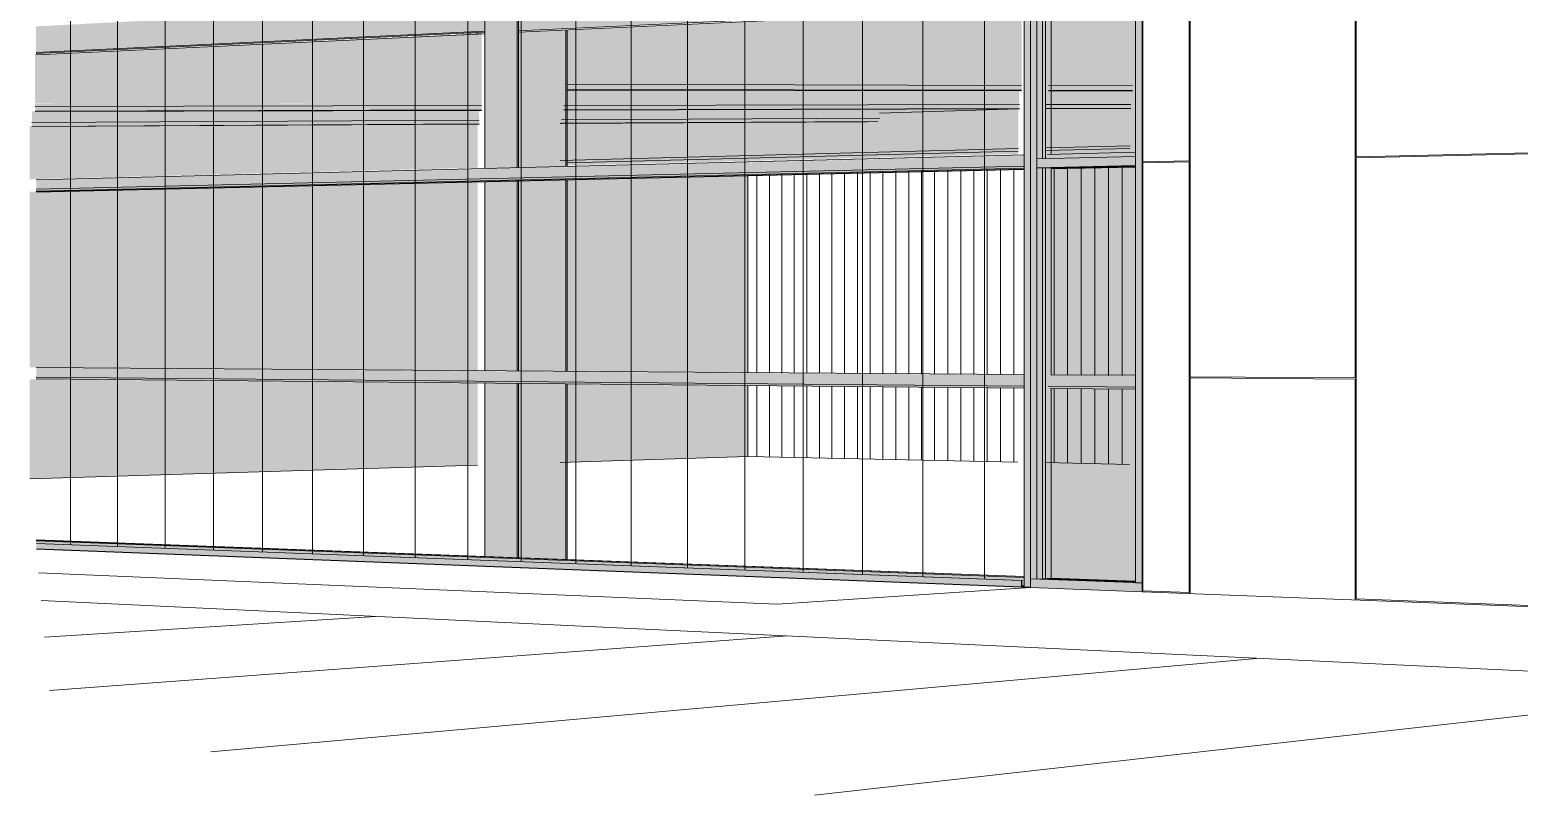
# Model space of a CAD drawing. Header units: inches. Extents: x 30681 to 92461, y -36095 to 66.
# Drawn here: x 30681.2648 to 30681.6446, y 59.8801 to 60.0753 of the extents above; entities that cross this region are included whole.
import ezdxf

# ---------------------------------------------------------------- set-up
doc = ezdxf.new("R2010")
doc.units = ezdxf.units.IN
doc.header["$MEASUREMENT"] = 0
for name, color, linetype, lineweight in [('A-GLAZ-CURT', 52, 'Continuous', 9), ('A-GLAZ-CWMG', 51, 'Continuous', 9), ('A-WALL', 113, 'Continuous', 13), ('A-WALL-PATT', 111, 'Continuous', 13), ('C-BLDG-PADS', 91, 'Continuous', 9), ('C-TOPO', 7, 'Continuous', 9), ('Conc', 7, 'Continuous', 9), ('I-WALL', 2, 'Continuous', 13), ('L-SITE-WALL', 31, 'Continuous', 13), ('M-HVAC-DUCT', 70, 'Continuous', 9), ('PAINT', 190, 'Continuous', 9), ('S-BEAM', 12, 'Continuous', 9), ('S-COLS', 52, 'Continuous', 9)]:
    doc.layers.add(name, color=color, linetype=linetype, lineweight=lineweight)

# ---------------------------------------------------------------- blocks, each defined once
blk = doc.blocks.new('FP_3-Entrance - Clinic')
at = {"layer": 'A-WALL-PATT', "lineweight": 9}
for p, q in [((30681.60297, 60.04294), (30681.60297, 60.09999)), ((30681.56043, 60.04194), (30681.56043, 60.09765)), ((30681.56065, 59.98687), (30681.56065, 60.09673)), ((30681.60274, 59.98656), (30681.60274, 60.09902)), ((30681.64712, 60.04399), (30681.60297, 60.04294)), ((30681.64712, 60.04369), (30681.60297, 60.04265)), ((30681.60297, 59.93018), (30681.60297, 60.04265)), ((30681.56043, 60.04194), (30681.54863, 60.04166)), ((30681.56043, 60.04165), (30681.54863, 60.04138)), ((30681.56043, 59.93181), (30681.56043, 60.04165)), ((30681.60274, 59.98656), (30681.56065, 59.98687)), ((30681.56065, 59.98659), (30681.60274, 59.98627)), ((30681.56065, 59.93152), (30681.56065, 59.98659)), ((30681.60274, 59.9299), (30681.60274, 59.98627)), ((30681.54863, 59.93227), (30681.56043, 59.93181)), ((30681.60297, 59.93018), (30681.64712, 59.92848))]:
    blk.add_line(p, q, dxfattribs=at)
blk = doc.blocks.new('FP_8-Entrance - Clinic')
at = {"layer": 'A-WALL-PATT', "lineweight": 9}
for p, q in [((30681.49255, 59.93585), (30681.49255, 60.08894)), ((30681.50826, 59.93526), (30681.50826, 60.08976)), ((30681.41811, 59.93864), (30681.41811, 60.08506)), ((30681.43248, 59.9381), (30681.43248, 60.08581)), ((30681.44709, 59.93756), (30681.44709, 60.08657)), ((30681.46198, 59.937), (30681.46198, 60.08735)), ((30681.47713, 59.93643), (30681.47713, 60.08814)), ((30681.33692, 59.94169), (30681.33692, 60.08083)), ((30681.34989, 59.94121), (30681.34989, 60.08151)), ((30681.36307, 59.94071), (30681.36307, 60.0822)), ((30681.37648, 59.94021), (30681.37648, 60.0829)), ((30681.39012, 59.9397), (30681.39012, 60.08361)), ((30681.40399, 59.93917), (30681.40399, 60.08433)), ((30681.27519, 59.94401), (30681.27519, 60.07762)), ((30681.28714, 59.94357), (30681.28714, 60.07824)), ((30681.29928, 59.94311), (30681.29928, 60.07887)), ((30681.31163, 59.94265), (30681.31163, 60.07952)), ((30681.32417, 59.94217), (30681.32417, 60.08017))]:
    blk.add_line(p, q, dxfattribs=at)
blk = doc.blocks.new('FP_12-Entrance - Clinic')
at = {"layer": 'A-WALL-PATT', "lineweight": 9}
for p, q in [((30681.46934, 59.98771), (30681.46934, 60.0388)), ((30681.47257, 59.98769), (30681.47257, 60.03888)), ((30681.47581, 59.98767), (30681.47581, 60.03895)), ((30681.47906, 59.98764), (30681.47906, 60.03903)), ((30681.48233, 59.98762), (30681.48233, 60.0391)), ((30681.48561, 59.98759), (30681.48561, 60.03918)), ((30681.4889, 59.98757), (30681.4889, 60.03925)), ((30681.49221, 59.98755), (30681.49221, 60.03932)), ((30681.49552, 59.98752), (30681.49552, 60.03941)), ((30681.49885, 59.9875), (30681.49885, 60.03948)), ((30681.5022, 59.98747), (30681.5022, 60.03956)), ((30681.50555, 59.98745), (30681.50555, 60.03964)), ((30681.50892, 59.98742), (30681.50892, 60.03972)), ((30681.51231, 59.9874), (30681.51231, 60.03979)), ((30681.5157, 59.98737), (30681.5157, 60.03987)), ((30681.52597, 59.9873), (30681.52597, 60.04011)), ((30681.52942, 59.98727), (30681.52942, 60.04019)), ((30681.53288, 59.98725), (30681.53288, 60.04027)), ((30681.53636, 59.98722), (30681.53636, 60.04035)), ((30681.53985, 59.9872), (30681.53985, 60.04043)), ((30681.54336, 59.98717), (30681.54336, 60.04051)), ((30681.45022, 59.98785), (30681.45022, 60.03836)), ((30681.45338, 59.98783), (30681.45338, 60.03844)), ((30681.45655, 59.98781), (30681.45655, 60.03851)), ((30681.45973, 59.98778), (30681.45973, 60.03858)), ((30681.46292, 59.98776), (30681.46292, 60.03866)), ((30681.46612, 59.98774), (30681.46612, 60.03873)), ((30681.45022, 59.96644), (30681.45022, 59.98449)), ((30681.45338, 59.96638), (30681.45338, 59.98446)), ((30681.45655, 59.96631), (30681.45655, 59.98443)), ((30681.45973, 59.96625), (30681.45973, 59.9844)), ((30681.46292, 59.96618), (30681.46292, 59.98437)), ((30681.46612, 59.96612), (30681.46612, 59.98434)), ((30681.46934, 59.96605), (30681.46934, 59.98431)), ((30681.47257, 59.96599), (30681.47257, 59.98428)), ((30681.47581, 59.96592), (30681.47581, 59.98425)), ((30681.47906, 59.96586), (30681.47906, 59.98422)), ((30681.48233, 59.96579), (30681.48233, 59.98419)), ((30681.48561, 59.96573), (30681.48561, 59.98416)), ((30681.4889, 59.96566), (30681.4889, 59.98413)), ((30681.49221, 59.96559), (30681.49221, 59.9841)), ((30681.49552, 59.96553), (30681.49552, 59.98406)), ((30681.49885, 59.96546), (30681.49885, 59.98403)), ((30681.5022, 59.96539), (30681.5022, 59.984)), ((30681.50555, 59.96532), (30681.50555, 59.98397)), ((30681.50892, 59.96526), (30681.50892, 59.98394)), ((30681.51231, 59.96519), (30681.51231, 59.98391)), ((30681.5157, 59.96512), (30681.5157, 59.98388)), ((30681.52597, 59.96491), (30681.52597, 59.98378)), ((30681.52942, 59.96484), (30681.52942, 59.98375)), ((30681.53288, 59.96477), (30681.53288, 59.98372)), ((30681.53636, 59.9647), (30681.53636, 59.98368)), ((30681.53985, 59.96463), (30681.53985, 59.98365)), ((30681.54336, 59.96456), (30681.54336, 59.98362))]:
    blk.add_line(p, q, dxfattribs=at)

msp = doc.modelspace()

# ---------------------------------------------------------------- hatches: boundary and pattern name
at = {"layer": 'A-GLAZ-CURT', "transparency": 33554458}
for points in [[(30681.52299, 60.04245), (30681.54671, 60.04302), (30681.54671, 60.09348), (30681.52299, 60.09222), (30681.52299, 60.04303)], [(30681.54671, 59.93448), (30681.54671, 60.04067), (30681.52299, 60.04012), (30681.52299, 59.93536), (30681.54544, 59.93453)]]:
    msp.add_hatch(color=256, dxfattribs=at).paths.add_polyline_path(points, flags=0)
at = {"layer": 'A-GLAZ-CWMG'}
for points in [[(30681.51994, 59.9332), (30681.51994, 60.09352), (30681.51834, 60.09344), (30681.51834, 59.93326)], [(30681.51994, 60.04125), (30681.52158, 60.04129), (30681.52158, 60.09235), (30681.51994, 60.09227), (30681.51994, 60.04236)], [(30681.52158, 60.04241), (30681.52299, 60.04245), (30681.52299, 60.09222), (30681.52158, 60.09235), (30681.52158, 60.04257)], [(30681.52299, 60.04245), (30681.5245, 60.04248), (30681.5245, 60.04353), (30681.52465, 60.04358), (30681.5252, 60.04359), (30681.5252, 60.09202), (30681.52299, 60.09222), (30681.52299, 60.04297)], [(30681.54672, 60.04189), (30681.54841, 60.04193), (30681.54841, 60.09378), (30681.54672, 60.09369), (30681.54672, 60.04561)], [(30681.54862, 60.04192), (30681.54862, 60.09376), (30681.54841, 60.09378), (30681.54841, 60.04193)], [(30681.52158, 60.04018), (30681.54672, 60.04076), (30681.54672, 60.04302), (30681.52158, 60.04241), (30681.52158, 60.04236)], [(30681.52158, 59.93527), (30681.52158, 60.04129), (30681.51994, 60.04125), (30681.51994, 59.93533)], [(30681.52158, 59.93527), (30681.52299, 59.93536), (30681.52299, 60.04012), (30681.52158, 60.04018), (30681.52158, 59.93533)], [(30681.52299, 59.93536), (30681.5252, 59.9355), (30681.5252, 59.98389), (30681.52496, 59.98389), (30681.5245, 59.98442), (30681.52452, 59.98716), (30681.52459, 59.98726), (30681.5252, 59.98727), (30681.5252, 60.04003), (30681.52299, 60.04012), (30681.52299, 59.94788)], [(30681.54841, 59.93427), (30681.54841, 60.04193), (30681.54672, 60.04189), (30681.54672, 59.93433)], [(30681.54841, 59.93427), (30681.54862, 59.93428), (30681.54862, 60.04192), (30681.54841, 60.04193), (30681.54841, 59.94789)], [(30681.51834, 59.93562), (30681.51834, 59.9359), (30681.26646, 59.94521), (30681.26646, 59.94498), (30681.5178, 59.93564)], [(30681.51834, 59.9335), (30681.51834, 59.93562), (30681.26646, 59.94498), (30681.26646, 59.94435), (30681.51779, 59.9349), (30681.51774, 59.93483), (30681.51774, 59.93352), (30681.5178, 59.93352)], [(30681.5177, 59.93328), (30681.5177, 59.9349), (30681.26647, 59.94434), (30681.26647, 59.94296), (30681.47579, 59.9349)], [(30681.5177, 59.93328), (30681.51834, 59.93334), (30681.51775, 59.93336), (30681.51775, 59.93484), (30681.5178, 59.93491), (30681.5177, 59.9349)], [(30681.51834, 59.93334), (30681.51834, 59.93339), (30681.51793, 59.93336)], [(30681.54841, 59.932), (30681.54841, 59.93427), (30681.51994, 59.93533), (30681.51994, 59.9331), (30681.54545, 59.93212)], [(30681.54841, 59.932), (30681.54862, 59.93202), (30681.54862, 59.93428), (30681.54841, 59.93427)]]:
    msp.add_hatch(color=256, dxfattribs=at).paths.add_polyline_path(points, flags=0)
at = {"layer": 'I-WALL'}
h = msp.add_hatch(color=256, dxfattribs=at)
h.paths.add_polyline_path([(30681.2648, 59.96081), (30681.37899, 59.96435), (30681.37899, 59.98516), (30681.2648, 59.98624), (30681.2648, 59.9818)], flags=0)
h.paths.add_polyline_path([(30681.40004, 59.965), (30681.44791, 59.96649), (30681.44791, 59.98451), (30681.40004, 59.98496), (30681.40004, 59.9738)], flags=0)
h.paths.add_polyline_path([(30681.44791, 59.98787), (30681.44791, 60.03831), (30681.40004, 60.03719), (30681.40004, 59.98822), (30681.40415, 59.98819)], flags=0)
h.paths.add_polyline_path([(30681.37899, 59.98838), (30681.37899, 60.03669), (30681.2648, 60.03402), (30681.2648, 59.98923), (30681.36929, 59.98845)], flags=0)
h.paths.add_polyline_path([(30681.2648, 60.03722), (30681.37899, 60.04015), (30681.37899, 60.05135), (30681.2648, 60.05069), (30681.2648, 60.03928)], flags=0)
h.paths.add_polyline_path([(30681.40004, 60.04069), (30681.42979, 60.04148), (30681.42925, 60.04215), (30681.40305, 60.04147), (30681.40221, 60.04162), (30681.40128, 60.04205), (30681.40004, 60.042)], flags=0)
at = {"layer": 'M-HVAC-DUCT'}
h = msp.add_hatch(color=256, dxfattribs=at)
h.paths.add_polyline_path([(30681.52366, 60.04382), (30681.54525, 60.04439), (30681.54526, 60.04513), (30681.52366, 60.04457), (30681.52366, 60.04384)], flags=0)
h.paths.add_polyline_path([(30681.97619, 60.05522), (30681.9828, 60.05539), (30681.98271, 60.05559), (30681.9824, 60.05642), (30681.98212, 60.0576), (30681.98188, 60.05929), (30681.98111, 60.06025), (30681.98084, 60.06024), (30681.98076, 60.05973), (30681.98025, 60.0584), (30681.97916, 60.05694), (30681.97844, 60.05632), (30681.97767, 60.05582), (30681.97691, 60.05544), (30681.97631, 60.05526)], flags=0)
for points in [[(30681.40008, 60.047), (30681.51687, 60.0504), (30681.51686, 60.05517), (30681.48265, 60.05406), (30681.48216, 60.05401), (30681.48137, 60.05368), (30681.48064, 60.0531), (30681.48054, 60.05297), (30681.48068, 60.05282), (30681.48067, 60.05281), (30681.48156, 60.05281), (30681.48119, 60.0523), (30681.48103, 60.05196), (30681.47835, 60.05188), (30681.40007, 60.05144), (30681.40008, 60.04728)], [(30681.52377, 60.0506), (30681.54536, 60.05123), (30681.54536, 60.05529), (30681.52376, 60.05524), (30681.52377, 60.05116)], [(30681.40007, 60.04202), (30681.51686, 60.04506), (30681.51687, 60.0504), (30681.40008, 60.047), (30681.40007, 60.04215)], [(30681.52376, 60.04524), (30681.54535, 60.0458), (30681.54536, 60.05123), (30681.52377, 60.0506), (30681.52376, 60.04533)], [(30681.40305, 60.04147), (30681.51683, 60.04439), (30681.51684, 60.04506), (30681.40134, 60.04205), (30681.40141, 60.04199), (30681.40221, 60.04162), (30681.40241, 60.04158)], [(30681.42982, 60.04145), (30681.51676, 60.04367), (30681.51676, 60.0444), (30681.42927, 60.04215), (30681.42979, 60.04148)], [(30681.52373, 60.04456), (30681.54532, 60.04512), (30681.54533, 60.0458), (30681.52374, 60.04524), (30681.52373, 60.04466)]]:
    msp.add_hatch(color=256, dxfattribs=at).paths.add_polyline_path(points, flags=0)
at = {"layer": 'S-BEAM'}
h = msp.add_hatch(color=256, dxfattribs=at)
h.paths.add_polyline_path([(30681.26638, 60.06994), (30681.38084, 60.07534), (30681.38084, 60.08211), (30681.26638, 60.07622), (30681.26638, 60.07136)], flags=0)
h.paths.add_polyline_path([(30681.38943, 60.07575), (30681.51829, 60.08183), (30681.51829, 60.08918), (30681.38943, 60.08255), (30681.38943, 60.07596)], flags=0)
h = msp.add_hatch(color=256, dxfattribs=at)
h.paths.add_polyline_path([(30681.26639, 60.0696), (30681.38084, 60.07497), (30681.38084, 60.07534), (30681.26638, 60.06994), (30681.26639, 60.0696)], flags=0)
h.paths.add_polyline_path([(30681.38943, 60.07538), (30681.51829, 60.08145), (30681.51829, 60.08183), (30681.38943, 60.07575), (30681.38943, 60.07543)], flags=0)
h = msp.add_hatch(color=256, dxfattribs=at)
h.paths.add_polyline_path([(30681.2664, 60.06934), (30681.38085, 60.0747), (30681.38085, 60.07497), (30681.2664, 60.06959)], flags=0)
h.paths.add_polyline_path([(30681.38944, 60.0751), (30681.5183, 60.08113), (30681.5183, 60.08143), (30681.38944, 60.07537)], flags=0)
for points in [[(30681.51768, 60.06186), (30681.51768, 60.08089), (30681.40181, 60.07532), (30681.40181, 60.0623), (30681.50998, 60.06189)], [(30681.54599, 60.06175), (30681.54599, 60.0805), (30681.52453, 60.08099), (30681.52453, 60.06184), (30681.54472, 60.06176)], [(30681.37998, 60.07425), (30681.37998, 60.07447), (30681.37638, 60.0743), (30681.379, 60.07426)], [(30681.51768, 60.06113), (30681.51768, 60.06186), (30681.40181, 60.0623), (30681.40181, 60.06149), (30681.50998, 60.06115)], [(30681.54599, 60.06104), (30681.54599, 60.06175), (30681.52453, 60.06184), (30681.52453, 60.06111), (30681.54472, 60.06105)], [(30681.51769, 60.05991), (30681.51769, 60.06113), (30681.40182, 60.06148), (30681.40182, 60.06012), (30681.50999, 60.05992)], [(30681.524, 60.05686), (30681.54551, 60.05688), (30681.54551, 60.05982), (30681.524, 60.05986), (30681.524, 60.05889)], [(30681.546, 60.05985), (30681.546, 60.06104), (30681.52454, 60.06111), (30681.52454, 60.05989), (30681.54473, 60.05986)], [(30681.524, 60.05626), (30681.54551, 60.05631), (30681.54551, 60.05688), (30681.524, 60.05686), (30681.524, 60.05628)], [(30681.524, 60.05529), (30681.54551, 60.05535), (30681.54551, 60.0563), (30681.524, 60.05626), (30681.524, 60.05562)], [(30681.26646, 60.03694), (30681.51833, 60.04325), (30681.51833, 60.04342), (30681.26646, 60.03709), (30681.26646, 60.03698)], [(30681.26646, 60.0347), (30681.51833, 60.04059), (30681.51833, 60.04322), (30681.26646, 60.03694)], [(30681.26641, 60.034), (30681.5183, 60.03978), (30681.5183, 60.04004), (30681.26641, 60.03422)], [(30681.26641, 60.03392), (30681.5183, 60.03969), (30681.5183, 60.03978), (30681.26641, 60.034)], [(30681.26645, 60.03421), (30681.51833, 60.04003), (30681.51833, 60.04059), (30681.26646, 60.0347)], [(30681.51833, 59.98395), (30681.51833, 59.98448), (30681.26646, 59.98673), (30681.26645, 59.98629), (30681.47578, 59.98435)], [(30681.51833, 59.9871), (30681.51833, 59.98731), (30681.26646, 59.98913), (30681.26646, 59.98898), (30681.47578, 59.98742)], [(30681.51833, 59.98448), (30681.51833, 59.9871), (30681.26646, 59.98898), (30681.26646, 59.98673), (30681.47578, 59.98486)], [(30681.54671, 59.98689), (30681.54671, 59.9871), (30681.52457, 59.98724), (30681.52452, 59.98716), (30681.5245, 59.98705), (30681.54543, 59.9869)], [(30681.54671, 59.98422), (30681.54671, 59.98689), (30681.5245, 59.98705), (30681.5245, 59.98442), (30681.54543, 59.98423)], [(30681.5467, 59.98369), (30681.54671, 59.98422), (30681.5245, 59.98442), (30681.52496, 59.98389), (30681.54543, 59.9837)]]:
    msp.add_hatch(color=256, dxfattribs=at).paths.add_polyline_path(points, flags=0)
h = msp.add_hatch(color=256, dxfattribs=at)
h.paths.add_polyline_path([(30681.26617, 60.05656), (30681.37998, 60.05669), (30681.37998, 60.07425), (30681.37638, 60.0743), (30681.26617, 60.06902), (30681.26617, 60.05657)], flags=0)
h.paths.add_polyline_path([(30681.40097, 60.05671), (30681.51713, 60.05685), (30681.51713, 60.05987), (30681.40097, 60.06008), (30681.40097, 60.05884)], flags=0)
h = msp.add_hatch(color=256, dxfattribs=at)
h.paths.add_polyline_path([(30681.26534, 60.05237), (30681.37938, 60.05288), (30681.37938, 60.05487), (30681.26534, 60.05455), (30681.26534, 60.05451)], flags=0)
h.paths.add_polyline_path([(30681.4004, 60.05297), (30681.48093, 60.05333), (30681.48137, 60.05368), (30681.48216, 60.05401), (30681.48299, 60.05409), (30681.51676, 60.05519), (30681.51676, 60.05524), (30681.4004, 60.05492), (30681.4004, 60.05305)], flags=0)
h = msp.add_hatch(color=256, dxfattribs=at)
h.paths.add_polyline_path([(30681.26617, 60.05581), (30681.37998, 60.05602), (30681.37998, 60.05669), (30681.26617, 60.05654), (30681.26617, 60.05585)], flags=0)
h.paths.add_polyline_path([(30681.40097, 60.05605), (30681.51713, 60.05627), (30681.51713, 60.05685), (30681.40097, 60.05671), (30681.40097, 60.05608)], flags=0)
h = msp.add_hatch(color=256, dxfattribs=at)
h.paths.add_polyline_path([(30681.26618, 60.05459), (30681.37999, 60.0549), (30681.37999, 60.05601), (30681.26618, 60.05581)], flags=0)
h.paths.add_polyline_path([(30681.40097, 60.05495), (30681.51713, 60.05527), (30681.51713, 60.05625), (30681.40097, 60.05605)], flags=0)
h = msp.add_hatch(color=256, dxfattribs=at)
h.paths.add_polyline_path([(30681.5245, 60.04337), (30681.54671, 60.04395), (30681.54671, 60.04413), (30681.52457, 60.04355), (30681.52452, 60.04348), (30681.5245, 60.0434)], flags=0)
h.paths.add_polyline_path([(30681.7472, 60.04893), (30681.77974, 60.04975), (30681.77974, 60.04997), (30681.74726, 60.04913), (30681.74721, 60.04904), (30681.7472, 60.04894)], flags=0)
h.paths.add_polyline_path([(30681.78438, 60.04985), (30681.81965, 60.05074), (30681.81965, 60.05097), (30681.78446, 60.05006), (30681.78442, 60.04998), (30681.78438, 60.04997), (30681.78438, 60.04987)], flags=0)
h.paths.add_polyline_path([(30681.8243, 60.05085), (30681.86118, 60.05178), (30681.86118, 60.05201), (30681.82436, 60.05106), (30681.82432, 60.05097), (30681.8243, 60.05086)], flags=0)
h.paths.add_polyline_path([(30681.86583, 60.05189), (30681.90445, 60.05285), (30681.90445, 60.05309), (30681.86589, 60.0521), (30681.86585, 60.05201), (30681.86583, 60.05189)], flags=0)
h.paths.add_polyline_path([(30681.91077, 60.05301), (30681.94956, 60.05398), (30681.94956, 60.05422), (30681.91083, 60.05322), (30681.91078, 60.05313), (30681.91077, 60.05301)], flags=0)
h.paths.add_polyline_path([(30681.95418, 60.05409), (30681.99663, 60.05515), (30681.99663, 60.0554), (30681.95424, 60.05431), (30681.9542, 60.05422), (30681.95419, 60.05409)], flags=0)
h.paths.add_polyline_path([(30682.00124, 60.05526), (30682.0249, 60.05585), (30682.02495, 60.05608), (30682.025, 60.05611), (30682.00129, 60.05549), (30682.00125, 60.05539), (30682.00124, 60.05526)], flags=0)
h = msp.add_hatch(color=256, dxfattribs=at)
h.paths.add_polyline_path([(30681.5245, 60.04248), (30681.54671, 60.04303), (30681.54671, 60.04393), (30681.5245, 60.04337), (30681.5245, 60.04297)], flags=0)
h.paths.add_polyline_path([(30681.7472, 60.04792), (30681.77974, 60.04874), (30681.77974, 60.04974), (30681.7472, 60.04893), (30681.7472, 60.04865)], flags=0)
h.paths.add_polyline_path([(30681.78438, 60.04883), (30681.81965, 60.04972), (30681.81965, 60.05073), (30681.78438, 60.04985), (30681.78438, 60.04962)], flags=0)
h.paths.add_polyline_path([(30681.8243, 60.04981), (30681.86118, 60.05074), (30681.86118, 60.05177), (30681.8243, 60.05085), (30681.8243, 60.05063)], flags=0)
h.paths.add_polyline_path([(30681.86583, 60.05082), (30681.90445, 60.05179), (30681.90445, 60.05285), (30681.86583, 60.05189), (30681.86583, 60.05169)], flags=0)
h.paths.add_polyline_path([(30681.91077, 60.05192), (30681.94956, 60.0529), (30681.94956, 60.05397), (30681.91077, 60.05301), (30681.91077, 60.052)], flags=0)
h.paths.add_polyline_path([(30681.95418, 60.05298), (30681.99663, 60.05402), (30681.99663, 60.05515), (30681.95418, 60.05406), (30681.95418, 60.05393)], flags=0)
h.paths.add_polyline_path([(30682.00124, 60.05413), (30682.0249, 60.05471), (30682.0249, 60.05585), (30682.00124, 60.05526), (30682.00124, 60.05506)], flags=0)
h = msp.add_hatch(color=256, dxfattribs=at)
h.paths.add_polyline_path([(30681.26534, 60.05174), (30681.37938, 60.05233), (30681.37938, 60.05288), (30681.26534, 60.05237), (30681.26534, 60.05178)], flags=0)
h.paths.add_polyline_path([(30681.4004, 60.05241), (30681.48069, 60.05282), (30681.48064, 60.05287), (30681.48063, 60.05294), (30681.48056, 60.05296), (30681.48075, 60.05319), (30681.48093, 60.05333), (30681.4004, 60.05297), (30681.4004, 60.05243)], flags=0)
h = msp.add_hatch(color=256, dxfattribs=at)
h.paths.add_polyline_path([(30681.26534, 60.05072), (30681.37939, 60.05138), (30681.37939, 60.05231), (30681.26534, 60.05174)], flags=0)
h.paths.add_polyline_path([(30681.40041, 60.0515), (30681.48103, 60.05196), (30681.48123, 60.05239), (30681.48156, 60.05281), (30681.40041, 60.05241), (30681.40041, 60.05237)], flags=0)
h = msp.add_hatch(color=256, dxfattribs=at)
h.paths.add_polyline_path([(30681.52517, 60.03994), (30681.54668, 60.04043), (30681.54668, 60.04053), (30681.52517, 60.04004)], flags=0)
h.paths.add_polyline_path([(30681.75002, 60.0451), (30681.77973, 60.04578), (30681.77973, 60.04589), (30681.7501, 60.04521), (30681.75006, 60.04516)], flags=0)
h.paths.add_polyline_path([(30681.78499, 60.04591), (30681.81965, 60.0467), (30681.81965, 60.04681), (30681.78499, 60.04599)], flags=0)
h.paths.add_polyline_path([(30681.82488, 60.04682), (30681.86119, 60.04765), (30681.86119, 60.04777), (30681.82488, 60.04691)], flags=0)
h.paths.add_polyline_path([(30681.8728, 60.04792), (30681.90446, 60.04865), (30681.90446, 60.04876), (30681.87287, 60.04804), (30681.87284, 60.04798)], flags=0)
h.paths.add_polyline_path([(30682.00173, 60.05088), (30682.02869, 60.0515), (30682.02875, 60.05162), (30682.00173, 60.05097)], flags=0)
h = msp.add_hatch(color=256, dxfattribs=at)
h.paths.add_polyline_path([(30681.52517, 60.03985), (30681.54668, 60.04034), (30681.54668, 60.04043), (30681.52517, 60.03994)], flags=0)
h.paths.add_polyline_path([(30681.75007, 60.045), (30681.77973, 60.04567), (30681.77973, 60.04578), (30681.75002, 60.0451)], flags=0)
h.paths.add_polyline_path([(30681.78499, 60.0458), (30681.81965, 60.04659), (30681.81965, 60.0467), (30681.78499, 60.04591)], flags=0)
h.paths.add_polyline_path([(30681.82488, 60.04671), (30681.86119, 60.04754), (30681.86119, 60.04765), (30681.82488, 60.04682)], flags=0)
h.paths.add_polyline_path([(30681.87285, 60.04781), (30681.90446, 60.04853), (30681.90446, 60.04865), (30681.8728, 60.04792), (30681.87283, 60.04786)], flags=0)
h.paths.add_polyline_path([(30682.00173, 60.05076), (30682.02873, 60.05138), (30682.02869, 60.0515), (30682.00173, 60.05088)], flags=0)
at = {"layer": 'S-COLS'}
h = msp.add_hatch(color=256, dxfattribs=at)
h.paths.add_polyline_path([(30681.38908, 59.9407), (30681.38908, 59.98515), (30681.38085, 59.98522), (30681.38085, 59.941)], flags=0)
h.paths.add_polyline_path([(30681.38908, 59.98837), (30681.38908, 60.03673), (30681.38085, 60.03654), (30681.38085, 59.98843), (30681.38859, 59.98837)], flags=0)
h.paths.add_polyline_path([(30681.38085, 60.03998), (30681.38908, 60.04018), (30681.38908, 60.08253), (30681.38085, 60.08211), (30681.38085, 60.0424)], flags=0)
h = msp.add_hatch(color=256, dxfattribs=at)
h.paths.add_polyline_path([(30681.38944, 59.94068), (30681.38944, 59.98514), (30681.38908, 59.98515), (30681.38908, 59.9407)], flags=0)
h.paths.add_polyline_path([(30681.38944, 59.98837), (30681.38944, 60.03674), (30681.38908, 60.03673), (30681.38908, 59.98837)], flags=0)
h.paths.add_polyline_path([(30681.38908, 60.04018), (30681.38944, 60.04019), (30681.38944, 60.08255), (30681.38908, 60.08253), (30681.38908, 60.04191)], flags=0)
h = msp.add_hatch(color=256, dxfattribs=at)
h.paths.add_polyline_path([(30681.39691, 59.94039), (30681.39691, 59.98507), (30681.38941, 59.98514), (30681.38941, 59.94068)], flags=0)
h.paths.add_polyline_path([(30681.39691, 59.98831), (30681.39691, 60.03692), (30681.38941, 60.03674), (30681.38941, 59.98837)], flags=0)
h.paths.add_polyline_path([(30681.38941, 60.0402), (30681.39691, 60.04039), (30681.39691, 60.07509), (30681.38941, 60.0747), (30681.38941, 60.0424)], flags=0)
h = msp.add_hatch(color=256, dxfattribs=at)
h.paths.add_polyline_path([(30681.39794, 59.94036), (30681.39794, 59.98506), (30681.39691, 59.98507), (30681.39691, 59.94039), (30681.39794, 59.94036)], flags=0)
h.paths.add_polyline_path([(30681.39794, 59.9883), (30681.39794, 60.03694), (30681.39691, 60.03692), (30681.39691, 59.98831), (30681.3979, 59.9883)], flags=0)
h.paths.add_polyline_path([(30681.39691, 60.04039), (30681.39794, 60.04042), (30681.39794, 60.07514), (30681.39691, 60.07509), (30681.39691, 60.04241)], flags=0)
h = msp.add_hatch(color=256, dxfattribs=at)
h.paths.add_polyline_path([(30681.40148, 59.94022), (30681.40148, 59.98503), (30681.39794, 59.98506), (30681.39794, 59.94036)], flags=0)
h.paths.add_polyline_path([(30681.40148, 59.98828), (30681.40148, 60.03702), (30681.39794, 60.03694), (30681.39794, 59.9883)], flags=0)
h.paths.add_polyline_path([(30681.39794, 60.04042), (30681.40148, 60.0405), (30681.40148, 60.0753), (30681.39794, 60.07514), (30681.39794, 60.04241)], flags=0)
h = msp.add_hatch(color=256, dxfattribs=at)
h.paths.add_polyline_path([(30681.40183, 59.94021), (30681.40183, 59.98503), (30681.40148, 59.98503), (30681.40148, 59.94022)], flags=0)
h.paths.add_polyline_path([(30681.40183, 59.98827), (30681.40183, 60.03703), (30681.40148, 60.03702), (30681.40148, 59.98828)], flags=0)
h.paths.add_polyline_path([(30681.40148, 60.0405), (30681.40183, 60.04051), (30681.40183, 60.07532), (30681.40148, 60.0753), (30681.40148, 60.04241)], flags=0)

# ---------------------------------------------------------------- linework, layer by layer
at = {"layer": 'A-GLAZ-CURT'}
for p, q in [((30681.52299, 60.09222), (30681.52299, 60.04245)), ((30681.5238, 60.04247), (30681.5238, 60.09215)), ((30681.54671, 60.04067), (30681.52299, 60.04012)), ((30681.52299, 60.04012), (30681.52299, 59.93536)), ((30681.52299, 60.04012), (30681.5238, 60.04009)), ((30681.5238, 60.04009), (30681.54671, 60.04062)), ((30681.5238, 59.93541), (30681.5238, 60.04009)), ((30681.52299, 59.93536), (30681.5238, 59.93541)), ((30681.52299, 59.93536), (30681.54671, 59.93448)), ((30681.54671, 59.93456), (30681.5238, 59.93541))]:
    msp.add_line(p, q, dxfattribs=at)
at = {"layer": 'A-GLAZ-CWMG'}
for p, q in [((30681.51834, 60.09344), (30681.51834, 59.93326)), ((30681.51994, 60.09227), (30681.51994, 60.04125)), ((30681.52158, 60.09235), (30681.52158, 60.04129)), ((30681.5252, 60.09202), (30681.5252, 60.04359)), ((30681.54672, 60.04189), (30681.54672, 60.09369)), ((30681.54841, 60.04193), (30681.54841, 60.09378)), ((30681.54672, 60.04302), (30681.52158, 60.04241)), ((30681.54672, 60.04302), (30681.54672, 60.04076)), ((30681.51994, 60.04125), (30681.51994, 59.93533)), ((30681.52158, 60.04018), (30681.52158, 60.04241)), ((30681.52158, 60.04129), (30681.52158, 59.93527)), ((30681.54672, 60.04076), (30681.52158, 60.04018)), ((30681.52299, 60.04012), (30681.52158, 60.04018)), ((30681.5252, 60.04003), (30681.52299, 60.04012)), ((30681.5467, 60.04053), (30681.5252, 60.04003)), ((30681.5252, 60.04003), (30681.5252, 59.98727)), ((30681.54672, 59.93433), (30681.54672, 60.04189)), ((30681.54841, 59.93427), (30681.54841, 60.04193)), ((30681.5252, 59.98389), (30681.5252, 59.9355)), ((30681.51834, 59.93593), (30681.26646, 59.94524)), ((30681.51834, 59.9359), (30681.26646, 59.94521)), ((30681.51834, 59.93562), (30681.26646, 59.94498)), ((30681.5178, 59.93491), (30681.26647, 59.94435)), ((30681.5177, 59.9349), (30681.26647, 59.94434)), ((30681.5177, 59.93328), (30681.26647, 59.94296)), ((30681.5178, 59.93491), (30681.5177, 59.9349)), ((30681.5177, 59.9349), (30681.5177, 59.93328)), ((30681.5177, 59.93328), (30681.51834, 59.93333)), ((30681.51834, 59.9335), (30681.51774, 59.93353)), ((30681.51775, 59.93336), (30681.51775, 59.93484)), ((30681.51775, 59.93484), (30681.5178, 59.93484)), ((30681.5178, 59.93484), (30681.51775, 59.93484)), ((30681.51786, 59.93336), (30681.51775, 59.93336)), ((30681.5178, 59.93484), (30681.5178, 59.93491)), ((30681.51834, 59.93339), (30681.51786, 59.93336)), ((30681.51994, 59.9332), (30681.51834, 59.93326)), ((30681.51994, 59.9331), (30681.51994, 59.93533)), ((30681.51994, 59.93533), (30681.54841, 59.93427)), ((30681.52158, 59.93527), (30681.51994, 59.93533)), ((30681.51994, 59.9331), (30681.54841, 59.932)), ((30681.52299, 59.93536), (30681.52158, 59.93527)), ((30681.5252, 59.9355), (30681.52299, 59.93536)), ((30681.5252, 59.9355), (30681.5467, 59.93471)), ((30681.54841, 59.93427), (30681.54672, 59.93433)), ((30681.54862, 59.93428), (30681.54841, 59.93427)), ((30681.54862, 59.93428), (30681.54841, 59.93427)), ((30681.54841, 59.93427), (30681.54841, 59.932)), ((30681.54841, 59.932), (30681.54862, 59.93202))]:
    msp.add_line(p, q, dxfattribs=at)
at = {"layer": 'A-WALL'}
for p, q in [((30681.51834, 59.93348), (30681.51774, 59.9335)), ((30681.51775, 59.93337), (30681.51834, 59.93334))]:
    msp.add_line(p, q, dxfattribs=at)
at = {"layer": 'C-BLDG-PADS'}
msp.add_line((30681.26648, 59.94292), (30681.51994, 59.93315), dxfattribs=at)
at = {"layer": 'C-TOPO'}
for p, q in [((30681.51994, 59.93315), (30681.26648, 59.94292)), ((30681.26648, 59.94292), (30681.51994, 59.93315))]:
    msp.add_line(p, q, dxfattribs=at)
at = {"layer": 'Conc'}
for p, q in [((30681.26704, 59.93687), (30681.45541, 59.92885)), ((30681.45541, 59.92885), (30681.51994, 59.93312)), ((30682.18011, 59.88654), (30681.26771, 59.92977))]:
    msp.add_line(p, q, dxfattribs=at)
at = {"layer": 'I-WALL'}
for p, q in [((30681.44791, 59.98787), (30681.44791, 60.03831)), ((30681.44791, 59.96649), (30681.44791, 59.98451)), ((30681.2648, 59.96081), (30681.37899, 59.96435)), ((30681.40004, 59.965), (30681.44791, 59.96649))]:
    msp.add_line(p, q, dxfattribs=at)
at = {"layer": 'L-SITE-WALL'}
for p, q in [((30681.54863, 60.09797), (30681.54863, 59.93198)), ((30681.44791, 59.96649), (30681.51671, 59.9651)), ((30681.52361, 59.96496), (30681.54521, 59.96452)), ((30681.54863, 59.93198), (30681.7422, 59.92452))]:
    msp.add_line(p, q, dxfattribs=at)
at = {"layer": 'M-HVAC-DUCT'}
for p, q in [((30681.48144, 60.05405), (30681.51687, 60.05518)), ((30681.40007, 60.05146), (30681.4004, 60.05147)), ((30681.51687, 60.04505), (30681.40007, 60.04201)), ((30681.51684, 60.04438), (30681.40191, 60.04143)), ((30681.54533, 60.04511), (30681.52374, 60.04456)), ((30681.54535, 60.04579), (30681.52377, 60.04523))]:
    msp.add_line(p, q, dxfattribs=at)
at = {"layer": 'PAINT'}
for p, q in [((30681.26859, 59.92041), (30681.35291, 59.92573)), ((30681.26986, 59.90685), (30681.45796, 59.92076)), ((30681.31099, 59.89123), (30681.57852, 59.9151)), ((30681.46487, 59.88014), (30681.71682, 59.90849))]:
    msp.add_line(p, q, dxfattribs=at)
at = {"layer": 'S-BEAM'}
for p, q in [((30681.38941, 60.07473), (30681.51828, 60.08073)), ((30681.38944, 60.0751), (30681.5183, 60.08113)), ((30681.26637, 60.069), (30681.38083, 60.07433)), ((30681.2664, 60.06959), (30681.38085, 60.07497)), ((30681.2664, 60.06934), (30681.38085, 60.0747)), ((30681.4018, 60.05996), (30681.51767, 60.05976)), ((30681.40182, 60.06148), (30681.51769, 60.06113)), ((30681.40182, 60.06012), (30681.51769, 60.05991)), ((30681.52452, 60.05975), (30681.54598, 60.05971)), ((30681.52454, 60.06111), (30681.546, 60.06104)), ((30681.52454, 60.05989), (30681.546, 60.05985)), ((30681.26616, 60.05447), (30681.37997, 60.05479)), ((30681.26618, 60.05581), (30681.37999, 60.05601)), ((30681.26618, 60.05459), (30681.37999, 60.0549)), ((30681.40096, 60.05485), (30681.51712, 60.05518)), ((30681.40097, 60.05605), (30681.51713, 60.05625)), ((30681.40097, 60.05495), (30681.51713, 60.05527)), ((30681.52399, 60.0552), (30681.5455, 60.05526)), ((30681.524, 60.05626), (30681.54551, 60.0563)), ((30681.524, 60.05529), (30681.54551, 60.05535)), ((30681.26533, 60.05064), (30681.37937, 60.0513)), ((30681.26534, 60.05174), (30681.37939, 60.05231)), ((30681.26534, 60.05072), (30681.37939, 60.05138)), ((30681.4004, 60.05143), (30681.47835, 60.05188)), ((30681.40041, 60.05241), (30681.48156, 60.05281)), ((30681.40041, 60.0515), (30681.48103, 60.05196)), ((30681.26646, 60.03711), (30681.51834, 60.04342)), ((30681.52429, 60.04357), (30681.54671, 60.04413)), ((30681.26641, 60.034), (30681.5183, 60.03978)), ((30681.26641, 60.03392), (30681.5183, 60.03969)), ((30681.26645, 60.03421), (30681.51833, 60.04003)), ((30681.26646, 60.0347), (30681.51833, 60.04059)), ((30681.52517, 60.03994), (30681.54668, 60.04043)), ((30681.52517, 60.03985), (30681.54668, 60.04034)), ((30681.26641, 59.98926), (30681.5183, 59.98743)), ((30681.26645, 59.98629), (30681.51833, 59.98395)), ((30681.26646, 59.98673), (30681.51833, 59.98448)), ((30681.52517, 59.98738), (30681.54668, 59.98723)), ((30681.5245, 59.98442), (30681.54671, 59.98422)), ((30681.52496, 59.98389), (30681.5467, 59.98369))]:
    msp.add_line(p, q, dxfattribs=at)
at = {"layer": 'S-COLS'}
for p, q in [((30681.38085, 60.08211), (30681.38085, 60.03998)), ((30681.38908, 60.08253), (30681.38908, 60.04018)), ((30681.38944, 60.08255), (30681.38944, 60.04019)), ((30681.40148, 60.0405), (30681.40148, 60.0753)), ((30681.40183, 60.04051), (30681.40183, 60.07532)), ((30681.38085, 60.03654), (30681.38085, 59.98843)), ((30681.38908, 60.03673), (30681.38908, 59.98837)), ((30681.38944, 60.03674), (30681.38944, 59.98838)), ((30681.40148, 59.98828), (30681.40148, 60.03702)), ((30681.40183, 59.98827), (30681.40183, 60.03703)), ((30681.38085, 59.98522), (30681.38085, 59.941)), ((30681.38908, 59.98515), (30681.38908, 59.9407)), ((30681.38944, 59.98514), (30681.38944, 59.94068)), ((30681.40148, 59.94022), (30681.40148, 59.98503)), ((30681.40183, 59.94021), (30681.40183, 59.98503))]:
    msp.add_line(p, q, dxfattribs=at)

# ---------------------------------------------------------------- block references
at = {"layer": 'A-GLAZ-CURT'}
msp.add_blockref('FP_8-Entrance - Clinic', (0, 0), dxfattribs=at)
at = {"layer": 'L-SITE-WALL', "lineweight": 9}
for name in ['FP_3-Entrance - Clinic', 'FP_12-Entrance - Clinic']:
    msp.add_blockref(name, (0, 0), dxfattribs=at)

doc.saveas('drawing.dxf')
